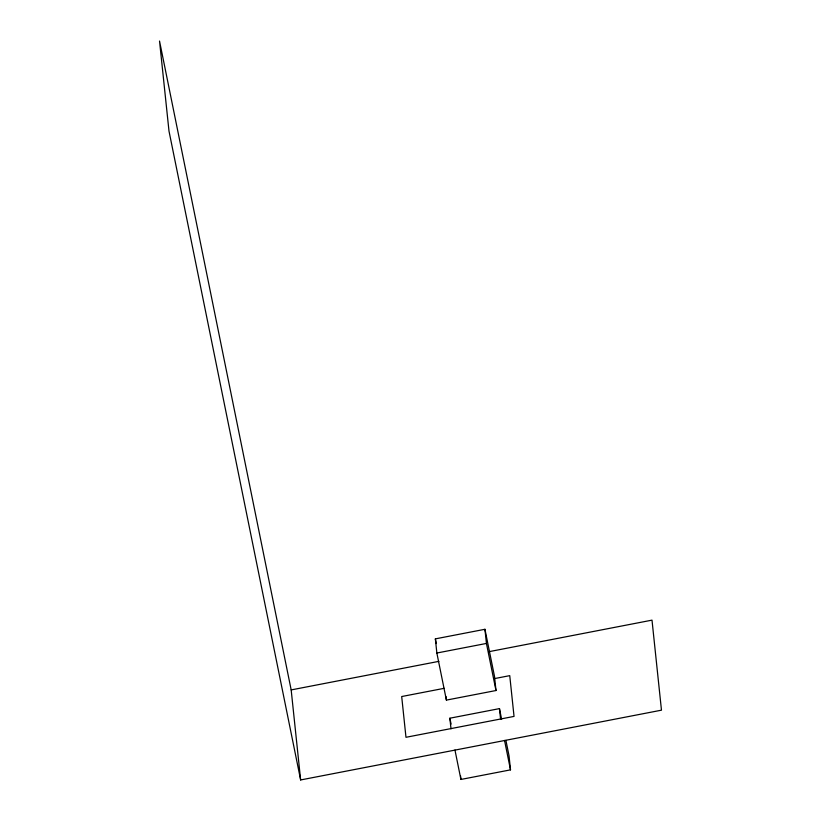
<?xml version="1.0" encoding="UTF-8"?>
<svg xmlns="http://www.w3.org/2000/svg" width="821" height="821" viewBox="0 0 821 821"><rect width="100%" height="100%" fill="white"/><g stroke="black" fill="none" stroke-linecap="round" stroke-linejoin="round"><path stroke-width="1.23" d="M435.366 638.871L484.944 629.286L494.499 676.36L495.987 690.523L446.408 700.108L436.854 653.023L435.366 638.871L436.32 643.582M436.854 653.023L486.432 643.438L484.944 629.286M488.731 651.72L652.007 620.142L661.469 710.175L300.64 779.95L291.178 689.917L438.917 661.346M444.171 688.326L401.695 696.536L405.974 737.299L514.038 716.405L509.749 675.642L495.042 678.495M450.996 728.822L449.877 718.211L499.466 708.615L501.61 719.217M454.957 750.025L460.92 779.447L510.508 769.862L509.02 755.7L505.91 740.398M486.432 643.438L495.987 690.523M504.535 740.429L510.508 769.862M449.877 718.211L451.078 724.091M291.178 689.917L159.531 41.05L168.993 131.083L300.64 779.95M499.466 708.615L500.584 719.237M460.55 775.907L460.92 779.447M446.029 696.567L446.408 700.108"/></g></svg>
